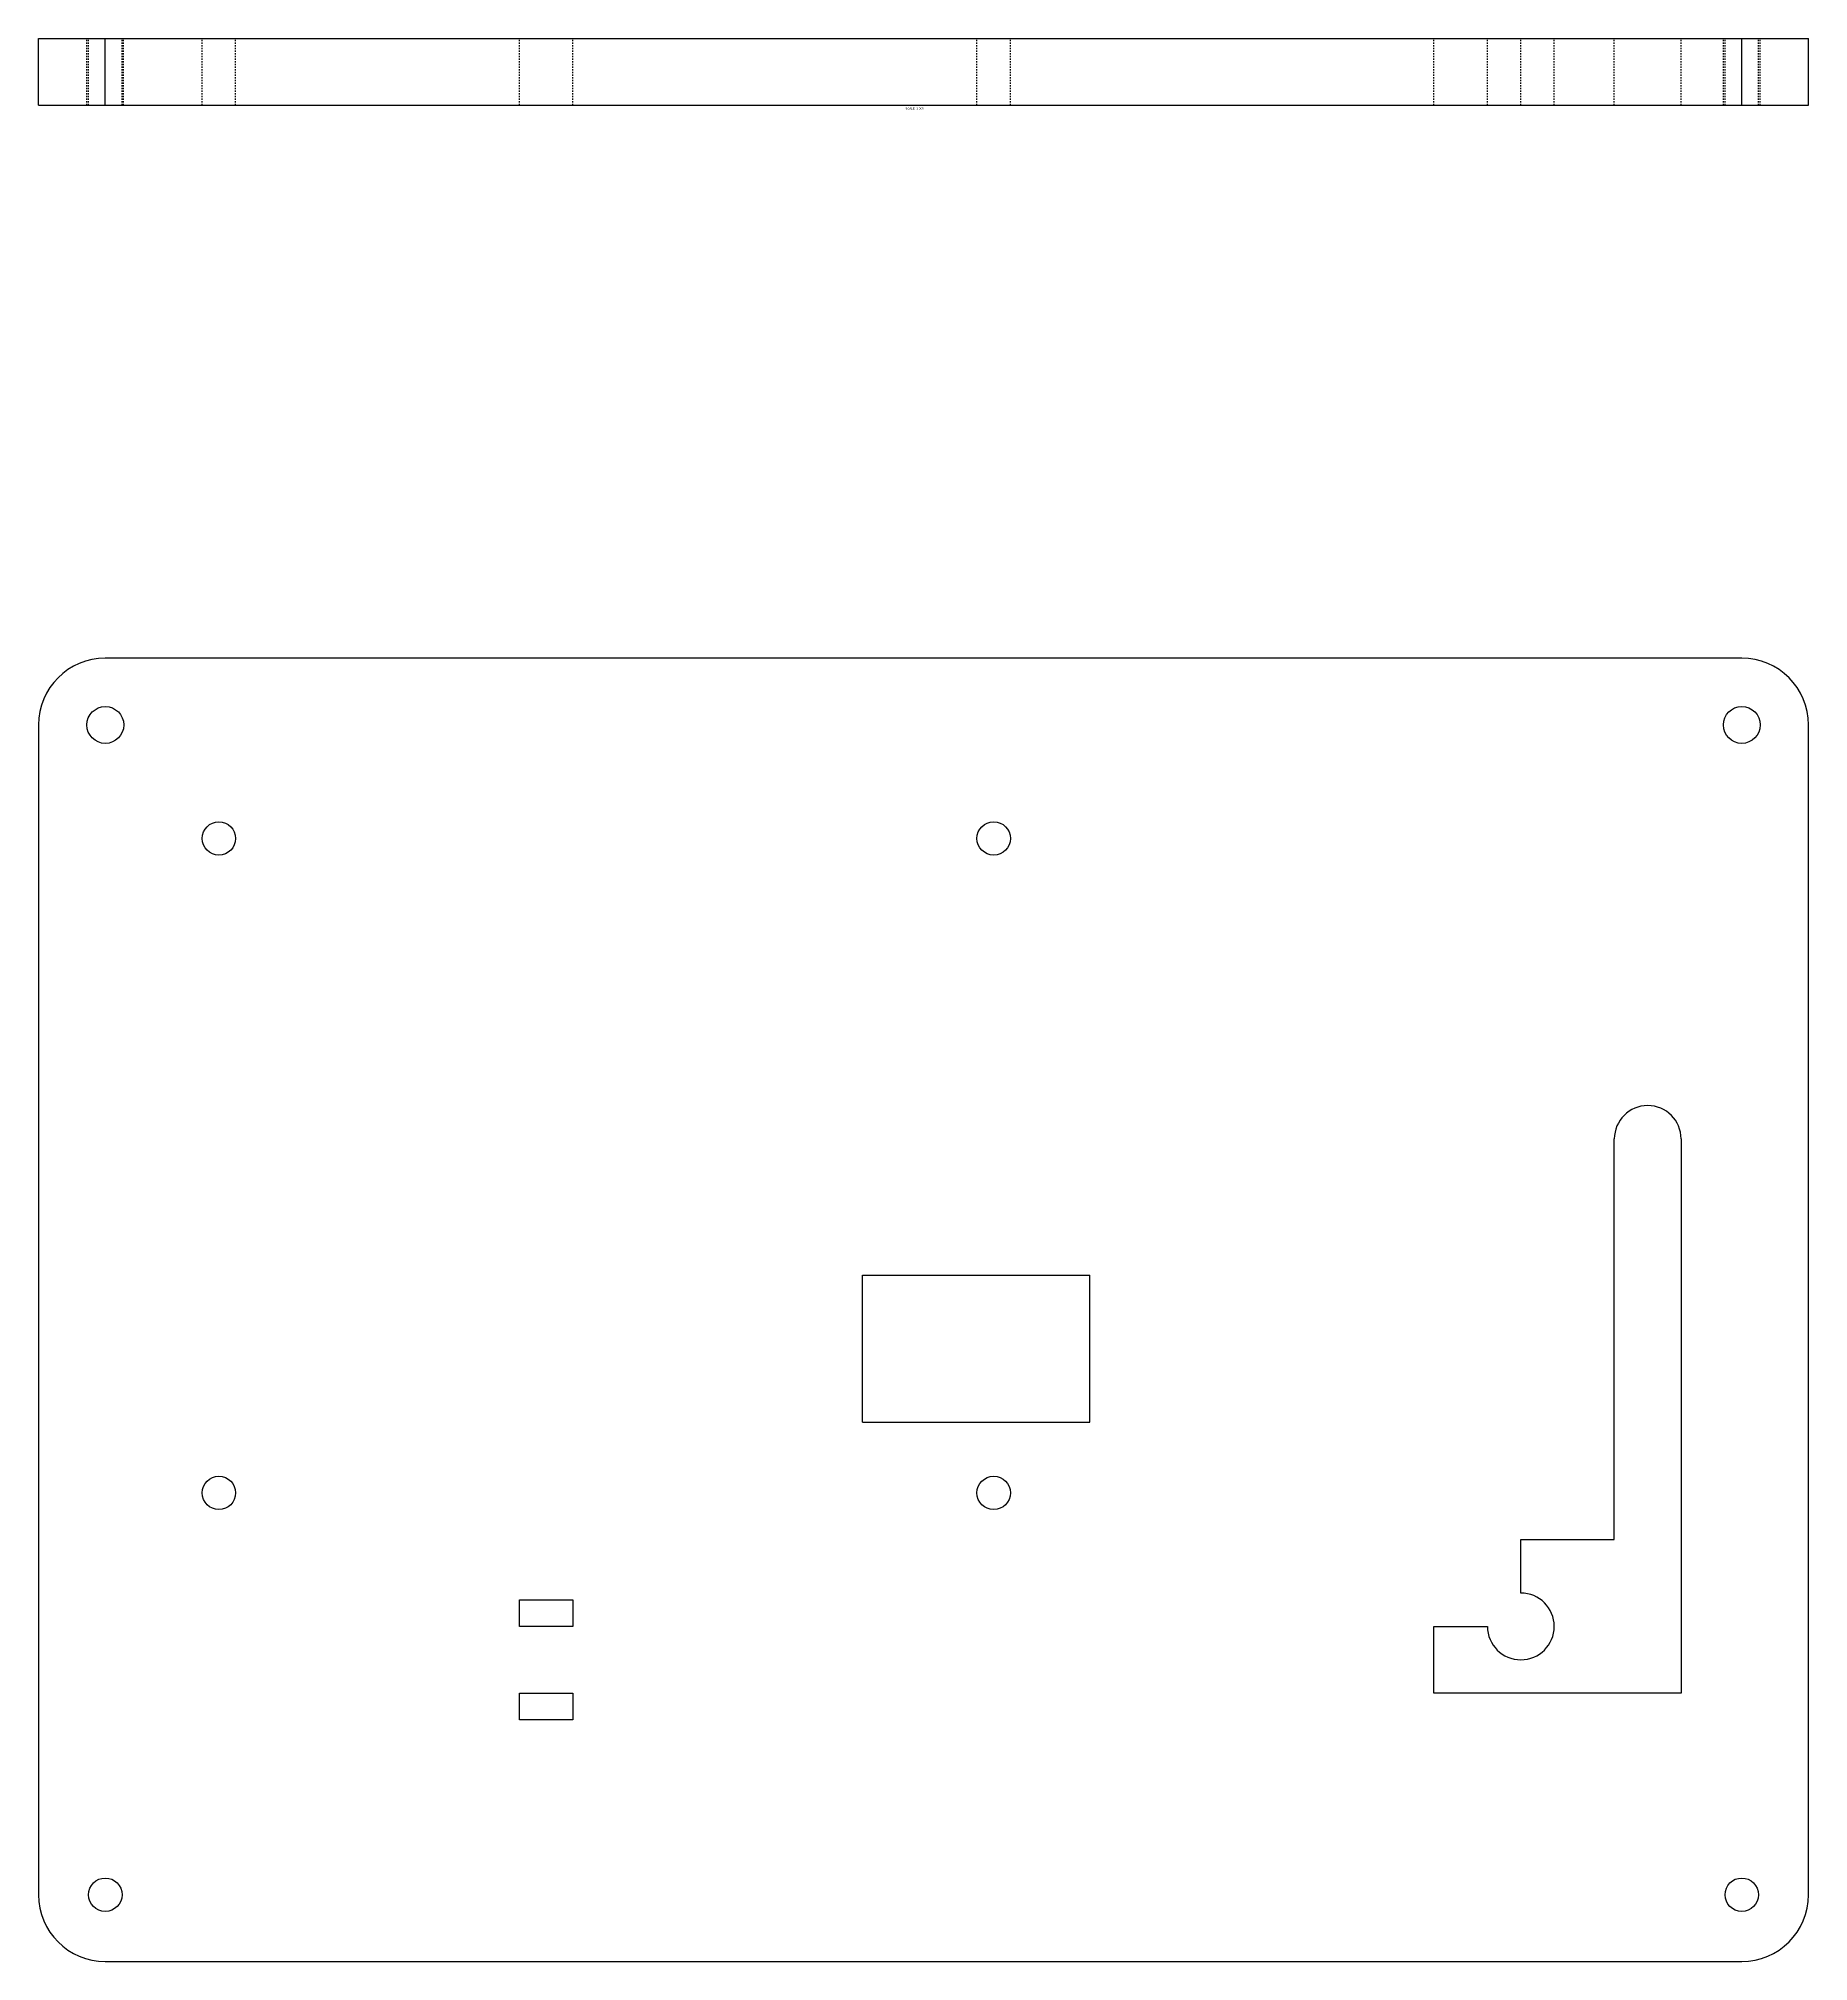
# Model space of a CAD drawing. Header units: inches. Extents: x -62 to 71, y -40 to 104.
import ezdxf

# ---------------------------------------------------------------- set-up
doc = ezdxf.new("R2010")
doc.units = ezdxf.units.IN
doc.header["$LTSCALE"] = 0.935
doc.header["$MEASUREMENT"] = 0
doc.linetypes.add('HIDDEN', pattern=[0.2, 0.1, -0.1])
doc.layers.get('0').update_dxf_attribs({"linetype": 'CONTINUOUS'})
doc.layers.add('02___PRT_ALL_AXES', color=7, linetype='CONTINUOUS')
doc.styles.get("Standard").update_dxf_attribs({"font": 'ar_wgl__.ttf'})

msp = doc.modelspace()

# ---------------------------------------------------------------- linework, layer by layer
at = {"color": 7, "linetype": 'CONTINUOUS'}
for p, q in [((0, 0), (0, 11)), ((0, 11), (17, 11)), ((17, 0), (17, 11)), ((0, 0), (17, 0))]:
    msp.add_line(p, q, dxfattribs=at)
at = {"layer": '02___PRT_ALL_AXES', "color": 7, "linetype": 'CONTINUOUS'}
for p, q in [((-61.69, 98.61), (-61.69, 103.61)), ((-61.69, 103.61), (70.81, 103.61)), ((-56.69, 98.61), (-56.69, 103.61)), ((65.81, 98.61), (65.81, 103.61)), ((70.81, 98.61), (70.81, 103.61)), ((-61.69, 98.61), (70.81, 98.61)), ((65.81, 57.21), (-56.69, 57.21)), ((-61.69, 52.21), (-61.69, -35.38)), ((70.81, -35.38), (70.81, 52.21)), ((56.27, -8.79), (56.27, 21.21)), ((61.27, 21.21), (61.27, -20.29)), ((49.27, -8.79), (56.27, -8.79)), ((49.27, -12.79), (49.27, -8.79)), ((-25.69, -15.29), (-25.69, -13.29)), ((-25.69, -13.29), (-21.69, -13.29)), ((-21.69, -13.29), (-21.69, -15.29)), ((-21.69, -15.29), (-25.69, -15.29)), ((42.77, -15.29), (46.77, -15.29)), ((42.77, -20.29), (42.77, -15.29)), ((-25.69, -22.29), (-25.69, -20.29)), ((-25.69, -20.29), (-21.69, -20.29)), ((-21.69, -20.29), (-21.69, -22.29)), ((61.27, -20.29), (42.77, -20.29)), ((-21.69, -22.29), (-25.69, -22.29)), ((-56.69, -40.38), (65.81, -40.38))]:
    msp.add_line(p, q, dxfattribs=at)
at = {"layer": '02___PRT_ALL_AXES', "color": 8, "linetype": 'HIDDEN'}
for p, q in [((-58.07, 98.61), (-58.07, 103.61)), ((-57.94, 98.61), (-57.94, 103.61)), ((-55.44, 98.61), (-55.44, 103.61)), ((-55.32, 98.61), (-55.32, 103.61)), ((-49.44, 98.61), (-49.44, 103.61)), ((-46.94, 98.61), (-46.94, 103.61)), ((-25.69, 98.61), (-25.69, 103.61)), ((-21.69, 98.61), (-21.69, 103.61)), ((8.56, 98.61), (8.56, 103.61)), ((11.06, 98.61), (11.06, 103.61)), ((42.77, 98.61), (42.77, 103.61)), ((46.77, 98.61), (46.77, 103.61)), ((49.27, 98.61), (49.27, 103.61)), ((51.77, 98.61), (51.77, 103.61)), ((56.27, 98.61), (56.27, 103.61)), ((61.27, 98.61), (61.27, 103.61)), ((64.43, 98.61), (64.43, 103.61)), ((64.56, 98.61), (64.56, 103.61)), ((67.06, 98.61), (67.06, 103.61)), ((67.18, 98.61), (67.18, 103.61))]:
    msp.add_line(p, q, dxfattribs=at)
at = {"layer": '02___PRT_ALL_AXES', "color": 7, "linetype": 'CONTINUOUS'}
for centre, radius in [((-56.69, 52.21), 1.38), ((65.81, 52.21), 1.38), ((-48.19, 43.71), 1.25), ((9.81, 43.71), 1.25), ((-48.19, -5.29), 1.25), ((9.81, -5.29), 1.25), ((-56.69, -35.38), 1.25), ((65.81, -35.38), 1.25)]:
    msp.add_circle(centre, radius, dxfattribs=at)
for centre, radius, start, end in [((-56.69, 52.21), 5, 90, 180), ((65.81, 52.21), 5, 0, 90), ((58.77, 21.21), 2.5, 0, 180), ((49.27, -15.29), 2.5, 180, 90), ((-56.69, -35.38), 5, 180, 270), ((65.81, -35.38), 5, 270, 360)]:
    msp.add_arc(centre, radius, start, end, dxfattribs=at)

# ---------------------------------------------------------------- texts
at = {"color": 2, "linetype": 'CONTINUOUS', "insert": (4.56, 98.45), "char_height": 0.1562, "width": 1.3813, "attachment_point": 3, "line_spacing_factor": 0.9}
msp.add_mtext('SCALE  1.000', dxfattribs=at)

doc.saveas('drawing.dxf')
